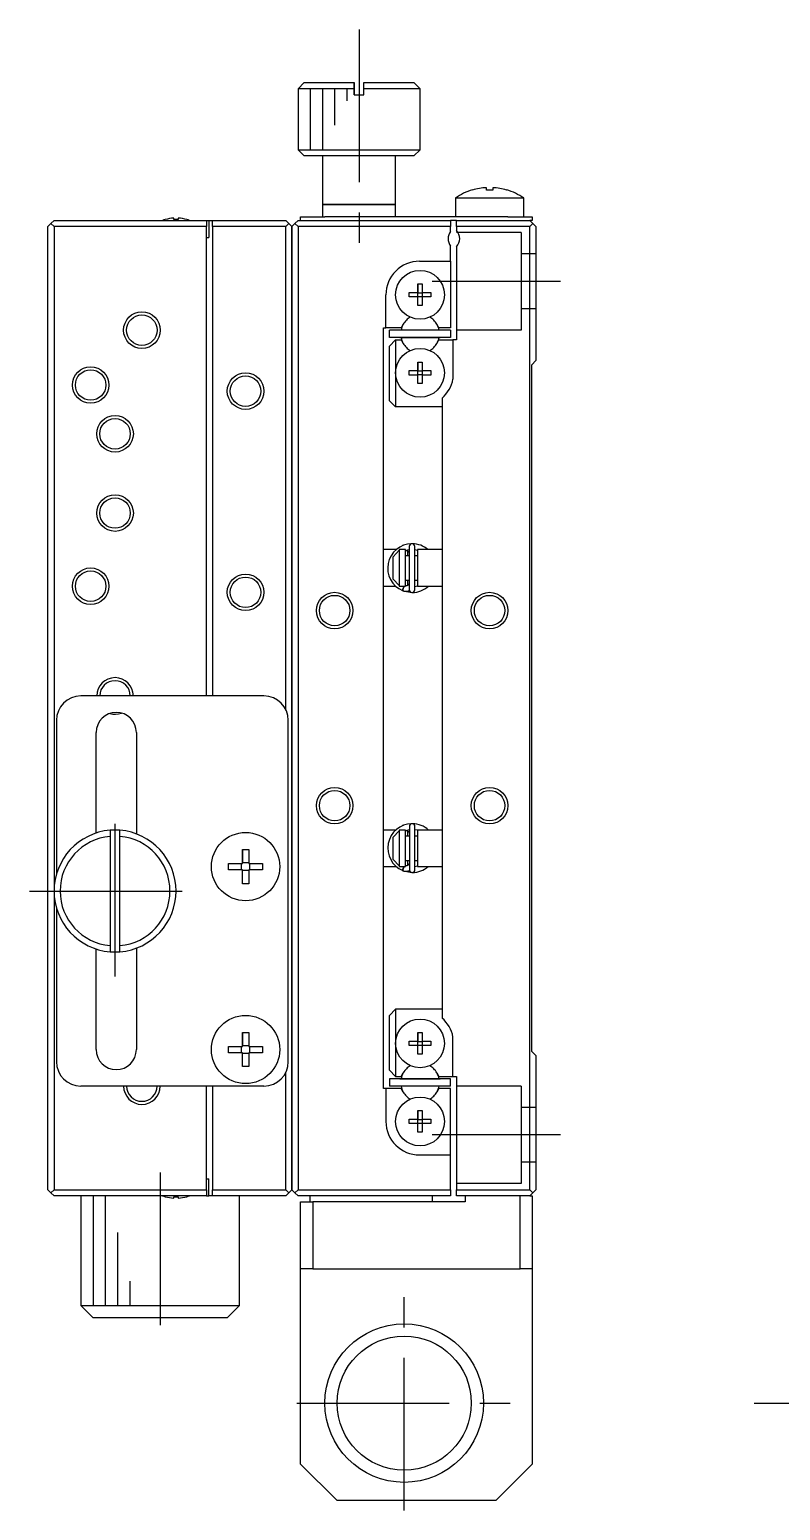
# Model space of a CAD drawing. Extents: x -14 to 368, y 60 to 347.
# Drawn here: x 186.4 to 247.9, y 159.8 to 281.3 of the extents above; entities that cross this region are included whole.
import ezdxf

# ---------------------------------------------------------------- set-up
doc = ezdxf.new("R2010")
doc.units = 0
doc.header["$LTSCALE"] = 10
doc.linetypes.add('CENTER', pattern=[2, 1.25, -0.25, 0.25, -0.25])
doc.linetypes.add('DASHED', pattern=[3.5, 2, -1.5])
doc.layers.get('0').update_dxf_attribs({"linetype": 'CONTINUOUS'})

msp = doc.modelspace()

# ---------------------------------------------------------------- linework, layer by layer
at = {"color": 1, "linetype": 'CENTER'}
for p, q in [((213.365915, 281.271818), (213.365915, 262.271818)), ((229.865915, 260.621818), (219.365915, 260.621818)), ((193.365915, 203.621818), (193.365915, 217.621818)), ((186.365915, 210.621818), (200.365915, 210.621818)), ((229.865915, 190.621818), (219.365915, 190.621818)), ((197.065915, 187.521818), (197.065915, 174.721818)), ((217.065915, 159.821818), (217.065915, 177.421818)), ((208.265915, 168.621818), (225.865915, 168.621818)), ((245.753467, 168.621818), (344.253467, 168.621818))]:
    msp.add_line(p, q, dxfattribs=at)
at = {"color": 7, "linetype": 'CONTINUOUS'}
for p, q in [((208.865915, 276.921818), (208.365915, 276.421818)), ((208.865915, 276.921818), (212.965915, 276.921818)), ((212.965915, 276.921818), (212.965915, 276.421818)), ((212.965915, 276.421818), (212.965915, 276.921818)), ((213.765915, 276.921818), (217.865915, 276.921818)), ((213.765915, 276.421818), (213.765915, 276.921818)), ((218.365915, 276.421818), (217.865915, 276.921818)), ((212.965915, 276.421818), (208.365915, 276.421818)), ((208.365915, 276.421818), (208.365915, 271.421818)), ((212.965915, 275.921818), (212.965915, 276.421818)), ((212.965915, 276.421818), (212.965915, 275.921818)), ((212.965915, 275.921818), (213.765915, 275.921818)), ((218.365915, 276.421818), (213.765915, 276.421818)), ((213.765915, 275.921818), (213.765915, 276.421818)), ((218.365915, 271.421818), (218.365915, 276.421818)), ((208.365915, 271.421818), (218.365915, 271.421818)), ((208.365915, 271.421818), (208.865915, 270.921818)), ((217.865915, 270.921818), (208.865915, 270.921818)), ((210.365915, 270.921818), (210.365915, 266.921818)), ((216.365915, 266.921818), (216.365915, 270.921818)), ((217.865915, 270.921818), (218.365915, 271.421818)), ((221.265915, 267.464281), (226.865915, 267.464281)), ((221.265915, 267.464281), (221.265915, 265.921818)), ((222.666776, 268.115023), (222.663767, 268.121191)), ((223.805915, 268.115023), (223.805915, 268.30828)), ((224.325915, 268.115023), (223.805915, 268.115023)), ((224.325915, 268.30828), (224.325915, 268.115023)), ((225.468063, 268.121191), (225.465054, 268.115023)), ((226.865915, 265.921818), (226.865915, 267.464281)), ((210.365915, 266.921818), (216.365915, 266.921818)), ((216.365915, 266.921818), (210.365915, 266.921818)), ((210.365915, 266.921818), (210.365915, 265.921818)), ((216.365915, 265.921818), (216.365915, 266.921818)), ((187.865915, 265.121818), (188.115915, 265.371818)), ((187.865915, 186.121818), (187.865915, 265.121818)), ((188.115915, 265.371818), (188.365915, 265.621818)), ((188.365915, 265.121818), (188.115915, 265.371818)), ((188.365915, 265.621818), (200.865915, 265.621818)), ((188.365915, 265.121818), (188.365915, 210.621818)), ((200.865915, 265.121818), (188.365915, 265.121818)), ((197.479554, 265.69134), (197.477299, 265.695962)), ((198.185915, 265.69134), (198.185915, 265.811677)), ((198.545915, 265.69134), (198.185915, 265.69134)), ((198.545915, 265.811677), (198.545915, 265.69134)), ((199.254531, 265.695962), (199.252277, 265.69134)), ((200.865915, 265.621818), (200.865915, 265.121818)), ((200.865915, 265.621818), (201.065915, 265.621818)), ((200.865915, 226.621818), (200.865915, 265.121818)), ((201.065915, 265.621818), (201.065915, 264.221818)), ((201.065915, 265.621818), (201.365915, 265.621818)), ((201.365915, 265.621818), (207.365915, 265.621818)), ((201.365915, 265.121818), (201.365915, 265.621818)), ((201.365915, 265.121818), (201.365915, 226.621818)), ((207.365915, 265.121818), (201.365915, 265.121818)), ((207.365915, 265.621818), (207.615915, 265.371818)), ((207.365915, 265.121818), (207.615915, 265.371818)), ((207.365915, 225.493598), (207.365915, 265.121818)), ((207.615915, 265.371818), (207.865915, 265.121818)), ((208.115915, 265.371818), (207.865915, 265.121818)), ((207.865915, 265.121818), (207.865915, 186.121818)), ((207.865915, 186.121818), (207.865915, 265.121818)), ((208.115915, 265.371818), (208.365915, 265.621818)), ((208.365915, 265.121818), (208.115915, 265.371818)), ((208.365915, 265.621818), (220.865915, 265.621818)), ((220.865915, 265.121818), (208.365915, 265.121818)), ((208.365915, 265.121818), (208.365915, 186.121818)), ((208.565915, 265.621818), (208.565915, 265.921818)), ((208.565915, 265.921818), (210.565915, 265.921818)), ((225.565915, 265.921818), (210.565915, 265.921818)), ((221.365915, 265.621818), (220.865915, 265.621818)), ((220.865915, 265.621818), (220.865915, 265.121818)), ((220.865915, 264.721818), (220.865915, 265.121818)), ((221.365915, 265.621818), (227.365915, 265.621818)), ((221.365915, 265.121818), (221.365915, 265.621818)), ((221.365915, 265.121818), (221.365915, 264.783256)), ((227.365915, 265.121818), (221.365915, 265.121818)), ((225.565915, 265.921818), (227.565915, 265.921818)), ((227.565915, 265.621818), (227.365915, 265.621818)), ((227.615915, 265.371818), (227.365915, 265.621818)), ((227.615915, 265.371818), (227.365915, 265.121818)), ((227.365915, 186.121818), (227.365915, 265.121818)), ((227.565915, 265.921818), (227.565915, 265.621818)), ((227.865915, 265.121818), (227.615915, 265.371818)), ((227.865915, 265.121818), (227.865915, 254.121818)), ((200.865915, 264.221818), (201.065915, 264.221818)), ((220.865915, 262.271818), (220.865915, 263.521818)), ((221.365915, 263.46038), (221.365915, 255.821818)), ((218.315915, 262.271818), (220.865915, 262.271818)), ((220.865915, 262.271818), (220.865915, 256.821818)), ((218.185915, 260.40818), (218.545915, 260.40818)), ((218.185915, 259.701818), (218.185915, 260.40818)), ((218.185915, 260.40818), (218.185915, 259.701818)), ((218.545915, 260.40818), (218.545915, 259.701818)), ((215.565915, 256.821818), (215.565915, 259.521818)), ((217.479554, 259.341818), (217.479554, 259.701818)), ((217.479554, 259.701818), (218.185915, 259.701818)), ((218.185915, 259.341818), (217.479554, 259.341818)), ((218.196287, 259.691446), (218.185915, 259.701818)), ((218.196287, 259.35219), (218.185915, 259.341818)), ((218.185915, 258.635457), (218.185915, 259.341818)), ((218.185915, 258.635457), (218.185915, 259.341818)), ((218.196287, 259.691446), (218.535543, 259.691446)), ((218.196287, 259.35219), (218.196287, 259.691446)), ((218.535543, 259.35219), (218.196287, 259.35219)), ((218.535543, 259.691446), (218.545915, 259.701818)), ((218.535543, 259.691446), (218.535543, 259.35219)), ((218.535543, 259.35219), (218.545915, 259.341818)), ((218.545915, 259.701818), (219.252277, 259.701818)), ((218.545915, 259.341818), (218.545915, 258.635457)), ((219.252277, 259.341818), (218.545915, 259.341818)), ((219.252277, 259.701818), (219.252277, 259.341818)), ((218.545915, 258.635457), (218.185915, 258.635457)), ((215.365915, 194.421818), (215.365915, 256.821818)), ((215.365915, 256.821818), (215.565915, 256.821818)), ((216.821503, 256.821818), (215.565915, 256.821818)), ((220.865915, 256.621818), (215.865915, 256.621818)), ((215.865915, 256.021818), (215.865915, 256.621818)), ((216.9911, 257.115568), (216.821503, 256.821818)), ((219.910327, 256.821818), (219.74073, 257.115568)), ((220.865915, 256.821818), (219.910327, 256.821818)), ((220.865915, 256.621818), (220.865915, 256.021818)), ((220.865915, 256.021818), (215.865915, 256.021818)), ((216.807019, 256.021818), (215.865915, 256.021818)), ((215.865915, 255.321818), (216.365915, 255.821818)), ((215.865915, 250.821818), (215.865915, 255.321818)), ((216.365915, 255.821818), (216.365915, 253.121818)), ((216.365915, 255.821818), (216.821503, 255.821818)), ((216.715915, 256.021816), (216.807019, 256.021816)), ((216.715915, 256.021816), (216.807019, 256.021816)), ((216.715915, 256.021816), (216.807019, 256.021816)), ((216.715915, 256.021816), (216.807019, 256.021816)), ((216.715915, 256.021816), (216.807019, 256.021816)), ((216.715915, 256.021816), (216.807019, 256.021816)), ((216.715915, 256.021816), (216.807019, 256.021816)), ((216.715915, 256.021816), (216.807019, 256.021816)), ((216.715915, 256.021816), (216.807019, 256.021816)), ((216.715915, 256.021816), (216.807019, 256.021816)), ((216.715915, 256.021816), (216.807019, 256.021816)), ((216.715915, 256.021816), (216.807019, 256.021816)), ((216.715915, 256.021816), (220.015915, 256.021816)), ((216.715915, 256.021816), (216.807019, 256.021816)), ((216.715915, 256.021816), (216.807019, 256.021816)), ((216.715915, 256.021816), (216.807019, 256.021816)), ((216.715915, 256.021816), (216.807019, 256.021816)), ((216.715915, 256.021816), (216.807019, 256.021816)), ((216.715915, 256.021816), (216.807019, 256.021816)), ((216.715915, 256.021816), (216.807019, 256.021816)), ((216.715915, 256.021816), (216.807019, 256.021816)), ((216.715915, 256.021816), (216.807019, 256.021816)), ((216.715915, 256.021816), (216.807019, 256.021816)), ((216.821503, 255.821818), (216.9911, 255.528068)), ((219.74073, 255.528068), (219.910327, 255.821818)), ((219.910327, 255.821818), (221.065915, 255.821818)), ((220.865915, 256.021818), (219.924811, 256.021818)), ((219.924811, 256.021816), (220.015915, 256.021816)), ((219.924811, 256.021816), (220.015915, 256.021816)), ((219.924811, 256.021816), (220.015915, 256.021816)), ((219.924811, 256.021816), (220.015915, 256.021816)), ((219.924811, 256.021816), (220.015915, 256.021816)), ((219.924811, 256.021816), (220.015915, 256.021816)), ((219.924811, 256.021816), (220.015915, 256.021816)), ((219.924811, 256.021816), (220.015915, 256.021816)), ((219.924811, 256.021816), (220.015915, 256.021816)), ((219.924811, 256.021816), (220.015915, 256.021816)), ((219.924811, 256.021816), (220.015915, 256.021816)), ((219.924811, 256.021816), (220.015915, 256.021816)), ((219.924811, 256.021816), (220.015915, 256.021816)), ((219.924811, 256.021816), (220.015915, 256.021816)), ((219.924811, 256.021816), (220.015915, 256.021816)), ((219.924811, 256.021816), (220.015915, 256.021816)), ((219.924811, 256.021816), (220.015915, 256.021816)), ((219.924811, 256.021816), (220.015915, 256.021816)), ((219.924811, 256.021816), (220.015915, 256.021816)), ((219.924811, 256.021816), (220.015915, 256.021816)), ((219.924811, 256.021816), (220.015915, 256.021816)), ((219.924811, 256.021816), (220.015915, 256.021816)), ((219.924811, 256.021816), (220.015915, 256.021816)), ((219.924811, 256.021816), (220.015915, 256.021816)), ((219.924811, 256.021816), (220.015915, 256.021816)), ((219.924811, 256.021816), (220.015915, 256.021816)), ((219.924811, 256.021816), (220.015915, 256.021816)), ((219.924811, 256.021816), (220.015915, 256.021816)), ((219.924811, 256.021816), (220.015915, 256.021816)), ((219.924811, 256.021816), (220.015915, 256.021816)), ((219.924811, 256.021816), (220.015915, 256.021816)), ((221.065915, 255.821818), (221.065915, 252.599803)), ((221.365915, 255.821818), (221.065915, 255.821818)), ((218.185915, 254.00818), (218.545915, 254.00818)), ((218.185915, 253.301818), (218.185915, 254.00818)), ((218.185915, 254.00818), (218.185915, 253.301818)), ((218.545915, 254.00818), (218.545915, 253.301818)), ((227.515915, 253.771818), (227.865915, 254.121818)), ((216.365915, 253.121818), (216.365915, 250.321818)), ((217.479554, 252.941818), (217.479554, 253.301818)), ((217.479554, 253.301818), (218.185915, 253.301818)), ((218.185915, 252.941818), (217.479554, 252.941818)), ((218.196287, 253.291446), (218.185915, 253.301818)), ((218.196287, 252.95219), (218.185915, 252.941818)), ((218.185915, 252.235457), (218.185915, 252.941818)), ((218.185915, 252.235457), (218.185915, 252.941818)), ((218.196287, 253.291446), (218.535543, 253.291446)), ((218.196287, 252.95219), (218.196287, 253.291446)), ((218.535543, 252.95219), (218.196287, 252.95219)), ((218.535543, 253.291446), (218.545915, 253.301818)), ((218.535543, 253.291446), (218.535543, 252.95219)), ((218.535543, 252.95219), (218.545915, 252.941818)), ((218.545915, 253.301818), (219.252277, 253.301818)), ((218.545915, 252.941818), (218.545915, 252.235457)), ((219.252277, 252.941818), (218.545915, 252.941818)), ((219.252277, 253.301818), (219.252277, 252.941818)), ((227.515915, 197.471818), (227.515915, 253.771818)), ((218.545915, 252.235457), (218.185915, 252.235457)), ((216.365915, 250.321818), (215.865915, 250.821818)), ((220.165915, 250.321818), (216.365915, 250.321818)), ((220.165915, 251.042756), (220.165915, 200.200881)), ((216.411117, 238.621818), (215.365915, 238.621818)), ((216.165915, 238.038333), (216.665915, 238.567501)), ((216.665915, 238.621818), (216.665915, 238.567501)), ((217.165915, 238.621818), (216.665915, 238.621818)), ((216.665915, 238.567501), (216.665915, 235.676135)), ((216.939915, 238.947686), (216.909657, 238.934733)), ((216.934278, 238.944446), (216.930777, 238.943837)), ((216.995186, 238.969248), (216.939443, 238.948613)), ((217.165829, 238.555162), (217.486163, 238.638124)), ((217.165913, 238.549354), (217.178933, 238.551503)), ((217.165915, 235.621818), (217.165915, 238.621818)), ((217.486181, 238.121818), (217.165915, 238.121818)), ((217.178933, 238.551503), (217.192471, 238.553041)), ((217.192471, 238.553041), (217.206075, 238.553884)), ((217.206075, 238.553884), (217.219707, 238.554027)), ((217.219707, 238.554027), (217.233332, 238.55347)), ((217.233332, 238.55347), (217.246912, 238.552215)), ((217.246912, 238.552215), (217.26041, 238.550265)), ((217.26041, 238.550265), (217.27379, 238.547626)), ((217.27379, 238.547626), (217.287016, 238.544306)), ((217.287016, 238.544306), (217.300053, 238.540315)), ((217.300053, 238.540315), (217.312866, 238.535666)), ((217.312866, 238.535666), (217.325422, 238.530372)), ((217.325422, 238.530372), (217.33769, 238.524449)), ((217.33769, 238.524449), (217.349636, 238.517915)), ((217.349636, 238.517915), (217.361233, 238.510789)), ((217.361233, 238.510789), (217.37245, 238.503091)), ((217.365915, 238.121818), (217.365915, 238.50805)), ((217.37245, 238.503091), (217.383262, 238.494844)), ((217.383262, 238.494844), (217.393642, 238.48607)), ((217.393642, 238.48607), (217.403565, 238.476794)), ((217.403565, 238.476794), (217.413011, 238.46704)), ((217.413011, 238.46704), (217.421956, 238.456834)), ((217.421956, 238.456834), (217.430381, 238.446204)), ((217.430381, 238.446204), (217.438268, 238.435177)), ((217.438268, 238.435177), (217.4456, 238.423781)), ((217.4456, 238.423781), (217.452361, 238.412044)), ((217.452361, 238.412044), (217.458537, 238.399996)), ((217.458537, 238.399996), (217.464115, 238.387666)), ((217.464115, 238.387666), (217.469085, 238.375084)), ((217.469085, 238.375084), (217.473436, 238.36228)), ((217.473436, 238.36228), (217.477159, 238.349284)), ((217.477159, 238.349284), (217.480248, 238.336128)), ((217.480248, 238.336128), (217.482696, 238.322841)), ((217.482696, 238.322841), (217.484499, 238.309455)), ((217.484499, 238.309455), (217.485653, 238.296001)), ((217.485653, 238.296001), (217.486157, 238.282509)), ((217.486157, 238.282509), (217.486181, 238.278954)), ((217.486181, 238.878506), (217.486181, 235.328506)), ((217.936181, 235.328506), (217.936181, 238.878506)), ((218.165915, 238.121818), (217.936181, 238.121818)), ((217.936235, 238.637798), (218.166007, 238.586214)), ((218.165915, 238.621818), (218.165915, 235.621818)), ((220.165915, 238.621818), (218.165915, 238.621818)), ((216.165915, 236.205303), (216.165915, 238.038333)), ((215.365915, 235.621818), (216.369597, 235.621818)), ((216.665915, 235.676135), (216.165915, 236.205303)), ((216.665915, 235.676135), (216.665915, 235.621818)), ((216.665915, 235.621818), (217.165915, 235.621818)), ((217.006867, 235.51976), (217.059001, 235.621832)), ((217.069475, 235.621818), (217.063167, 235.610698)), ((217.170858, 235.656763), (217.1659, 235.65766)), ((217.165915, 236.121818), (217.486181, 236.121818)), ((217.184355, 235.654807), (217.170858, 235.656763)), ((217.197932, 235.653547), (217.184355, 235.654807)), ((217.211554, 235.652986), (217.197932, 235.653547)), ((217.225184, 235.653124), (217.211554, 235.652986)), ((217.238783, 235.653961), (217.225184, 235.653124)), ((217.252317, 235.655493), (217.238783, 235.653961)), ((217.265749, 235.657714), (217.252317, 235.655493)), ((217.279042, 235.660618), (217.265749, 235.657714)), ((217.292164, 235.664195), (217.279042, 235.660618)), ((217.305079, 235.668432), (217.292164, 235.664195)), ((217.317754, 235.673317), (217.305079, 235.668432)), ((217.330159, 235.678836), (217.317754, 235.673317)), ((217.342261, 235.68497), (217.330159, 235.678836)), ((217.354032, 235.691703), (217.342261, 235.68497)), ((217.365443, 235.699014), (217.354032, 235.691703)), ((217.376466, 235.706884), (217.365443, 235.699014)), ((217.365915, 235.699094), (217.365915, 236.121818)), ((217.387078, 235.71529), (217.376466, 235.706884)), ((217.397252, 235.724209), (217.387078, 235.71529)), ((217.406967, 235.733619), (217.397252, 235.724209)), ((217.416199, 235.743493), (217.406967, 235.733619)), ((217.42493, 235.753807), (217.416199, 235.743493)), ((217.43314, 235.764535), (217.42493, 235.753807)), ((217.440811, 235.775649), (217.43314, 235.764535)), ((217.447928, 235.787123), (217.440811, 235.775649)), ((217.454474, 235.798928), (217.447928, 235.787123)), ((217.460436, 235.811036), (217.454474, 235.798928)), ((217.465802, 235.823418), (217.460436, 235.811036)), ((217.47056, 235.836045), (217.465802, 235.823418)), ((217.474701, 235.848888), (217.47056, 235.836045)), ((217.478215, 235.861915), (217.474701, 235.848888)), ((217.481096, 235.875098), (217.478215, 235.861915)), ((217.483338, 235.888405), (217.481096, 235.875098)), ((217.484934, 235.901807), (217.483338, 235.888405)), ((217.485883, 235.915271), (217.484934, 235.901807)), ((217.486181, 235.928057), (217.485883, 235.915271)), ((217.936181, 236.121818), (218.165915, 236.121818)), ((218.166161, 235.620987), (217.936233, 235.5689)), ((218.165915, 235.621818), (220.165915, 235.621818)), ((216.897321, 235.277725), (216.936969, 235.260568)), ((216.930548, 235.263203), (217.006867, 235.51976)), ((216.935583, 235.27479), (216.935487, 235.269046)), ((216.935487, 235.269046), (216.935934, 235.264484)), ((216.936224, 235.281682), (216.935583, 235.27479)), ((216.935934, 235.264484), (216.93859, 235.258895)), ((216.937405, 235.28968), (216.936224, 235.281682)), ((216.93912, 235.298736), (216.937405, 235.28968)), ((216.93859, 235.258895), (216.939443, 235.258398)), ((216.941357, 235.308796), (216.93912, 235.298736)), ((216.939443, 235.258398), (216.97103, 235.246061)), ((216.944103, 235.3198), (216.941357, 235.308796)), ((216.947343, 235.331681), (216.944103, 235.3198)), ((216.951056, 235.344368), (216.947343, 235.331681)), ((216.95522, 235.357786), (216.951056, 235.344368)), ((216.959811, 235.371852), (216.95522, 235.357786)), ((216.9648, 235.386484), (216.959811, 235.371852)), ((216.970158, 235.401593), (216.9648, 235.386484)), ((216.975852, 235.417088), (216.970158, 235.401593)), ((216.97103, 235.246061), (217.004962, 235.234676)), ((216.981849, 235.432877), (216.975852, 235.417088)), ((216.988112, 235.448864), (216.981849, 235.432877)), ((216.994605, 235.464955), (216.988112, 235.448864)), ((216.991277, 235.238722), (217.682524, 235.104973)), ((217.001286, 235.481051), (216.994605, 235.464955)), ((217.008118, 235.497057), (217.001286, 235.481051)), ((217.004962, 235.234676), (217.039411, 235.225001)), ((217.015058, 235.512877), (217.008118, 235.497057)), ((217.022066, 235.528415), (217.015058, 235.512877)), ((217.029098, 235.543579), (217.022066, 235.528415)), ((217.036113, 235.558276), (217.029098, 235.543579)), ((217.043069, 235.57242), (217.036113, 235.558276)), ((217.039411, 235.225001), (217.07429, 235.21706)), ((217.049924, 235.585925), (217.043069, 235.57242)), ((217.056637, 235.59871), (217.049924, 235.585925)), ((217.063167, 235.610698), (217.056637, 235.59871)), ((217.07429, 235.21706), (217.109514, 235.210873)), ((217.109514, 235.210873), (217.144997, 235.206453)), ((217.144997, 235.206453), (217.180652, 235.203812)), ((217.180652, 235.203812), (217.216392, 235.202954)), ((217.216392, 235.202954), (217.252129, 235.203883)), ((217.252129, 235.203883), (217.287776, 235.206595)), ((217.287776, 235.206595), (217.323246, 235.211084)), ((217.323246, 235.211084), (217.358453, 235.217339)), ((217.358453, 235.217339), (217.39331, 235.225345)), ((217.39331, 235.225345), (217.427732, 235.235083)), ((217.427732, 235.235083), (217.461636, 235.246529)), ((217.461636, 235.246529), (217.494937, 235.259655)), ((217.494937, 235.259655), (217.496768, 235.260433)), ((205.565915, 226.621818), (190.565915, 226.621818)), ((188.565915, 224.621818), (188.565915, 212.021818)), ((191.815915, 215.375501), (191.815915, 223.621818)), ((195.115915, 223.621818), (195.115915, 215.305567)), ((207.565915, 196.621818), (207.565915, 224.621818)), ((192.965915, 215.605793), (192.965915, 215.104005)), ((192.965915, 215.104005), (192.965915, 206.139631)), ((193.765915, 215.104005), (193.765915, 215.605793)), ((193.765915, 206.139631), (193.765915, 215.104005)), ((216.377664, 215.621818), (215.365915, 215.621818)), ((216.165915, 215.038333), (216.665915, 215.567501)), ((216.165915, 213.205303), (216.165915, 215.038333)), ((216.665915, 215.621818), (216.665915, 215.567501)), ((217.165915, 215.621818), (216.665915, 215.621818)), ((216.665915, 215.567501), (216.665915, 212.676135)), ((216.949144, 215.98537), (216.918886, 215.972417)), ((216.943507, 215.98213), (216.940006, 215.98152)), ((217.004415, 216.006932), (216.948672, 215.986296)), ((217.165885, 215.589364), (217.495392, 215.675808)), ((217.165899, 215.585104), (217.174725, 215.586958)), ((217.165915, 212.621818), (217.165915, 215.621818)), ((217.495409, 215.121818), (217.165915, 215.121818)), ((217.174725, 215.586958), (217.188161, 215.589187)), ((217.188161, 215.589187), (217.2017, 215.590725)), ((217.2017, 215.590725), (217.215303, 215.591567)), ((217.215303, 215.591567), (217.228936, 215.59171)), ((217.228936, 215.59171), (217.242561, 215.591153)), ((217.242561, 215.591153), (217.25614, 215.589898)), ((217.25614, 215.589898), (217.269638, 215.587948)), ((217.269638, 215.587948), (217.283018, 215.585309)), ((217.283018, 215.585309), (217.296244, 215.581989)), ((217.296244, 215.581989), (217.309281, 215.577998)), ((217.309281, 215.577998), (217.322095, 215.573349)), ((217.322095, 215.573349), (217.334651, 215.568055)), ((217.334651, 215.568055), (217.346918, 215.562133)), ((217.346918, 215.562133), (217.358865, 215.555599)), ((217.358865, 215.555599), (217.370461, 215.548473)), ((217.365915, 215.121818), (217.365915, 215.551486)), ((217.370461, 215.548473), (217.381679, 215.540775)), ((217.381679, 215.540775), (217.39249, 215.532528)), ((217.39249, 215.532528), (217.40287, 215.523754)), ((217.40287, 215.523754), (217.412794, 215.514477)), ((217.412794, 215.514477), (217.422239, 215.504723)), ((217.422239, 215.504723), (217.431184, 215.494518)), ((217.431184, 215.494518), (217.43961, 215.483888)), ((217.43961, 215.483888), (217.447497, 215.472861)), ((217.447497, 215.472861), (217.454828, 215.461465)), ((217.454828, 215.461465), (217.461589, 215.449728)), ((217.461589, 215.449728), (217.467765, 215.43768)), ((217.467765, 215.43768), (217.473344, 215.42535)), ((217.473344, 215.42535), (217.478313, 215.412768)), ((217.478313, 215.412768), (217.482664, 215.399963)), ((217.482664, 215.399963), (217.486388, 215.386968)), ((217.486388, 215.386968), (217.489476, 215.373811)), ((217.489476, 215.373811), (217.491924, 215.360524)), ((217.491924, 215.360524), (217.493727, 215.347138)), ((217.493727, 215.347138), (217.494882, 215.333684)), ((217.494882, 215.333684), (217.495385, 215.320193)), ((217.495385, 215.320193), (217.495409, 215.316637)), ((217.495409, 215.916189), (217.495409, 212.366189)), ((217.945409, 212.366189), (217.945409, 215.916189)), ((218.165915, 215.121818), (217.945409, 215.121818)), ((217.945464, 215.675481), (218.166084, 215.626662)), ((218.165915, 215.621818), (218.165915, 212.621818)), ((220.165915, 215.621818), (218.165915, 215.621818)), ((218.166084, 215.626662), (218.181238, 215.622052)), ((203.805915, 214.020957), (204.325915, 214.020957)), ((203.805915, 212.881818), (203.805915, 214.020957)), ((203.805915, 214.020957), (203.805915, 212.95126)), ((204.325915, 214.020957), (204.325915, 212.881818)), ((202.666776, 212.881818), (203.805915, 212.881818)), ((202.666776, 212.361818), (202.666776, 212.881818)), ((203.736473, 212.361818), (203.736473, 212.881818)), ((203.805915, 212.881818), (203.805915, 212.95126)), ((203.805915, 212.95126), (204.325915, 212.95126)), ((204.325915, 212.881818), (205.465054, 212.881818)), ((204.395357, 212.881818), (204.395357, 212.361818)), ((205.465054, 212.881818), (205.465054, 212.361818)), ((215.365915, 212.621818), (216.421584, 212.621818)), ((216.665915, 212.676135), (216.165915, 213.205303)), ((216.665915, 212.676135), (216.665915, 212.621818)), ((216.665915, 212.621818), (217.165915, 212.621818)), ((216.939777, 212.300887), (217.016096, 212.557444)), ((217.022012, 212.545423), (217.014841, 212.528922)), ((217.016096, 212.557444), (217.047272, 212.621831)), ((217.02927, 212.561654), (217.022012, 212.545423)), ((217.036568, 212.57751), (217.02927, 212.561654)), ((217.043859, 212.592889), (217.036568, 212.57751)), ((217.051095, 212.60769), (217.043859, 212.592889)), ((217.058231, 212.621818), (217.051095, 212.60769)), ((217.166707, 212.697091), (217.165911, 212.697271)), ((217.165915, 213.121818), (217.495409, 213.121818)), ((217.180086, 212.694446), (217.166707, 212.697091)), ((217.193583, 212.692491), (217.180086, 212.694446)), ((217.207161, 212.691231), (217.193583, 212.692491)), ((217.220783, 212.690669), (217.207161, 212.691231)), ((217.234412, 212.690808), (217.220783, 212.690669)), ((217.248012, 212.691644), (217.234412, 212.690808)), ((217.261546, 212.693176), (217.248012, 212.691644)), ((217.274977, 212.695398), (217.261546, 212.693176)), ((217.288271, 212.698302), (217.274977, 212.695398)), ((217.301392, 212.701878), (217.288271, 212.698302)), ((217.314307, 212.706116), (217.301392, 212.701878)), ((217.326983, 212.711001), (217.314307, 212.706116)), ((217.339387, 212.716519), (217.326983, 212.711001)), ((217.35149, 212.722654), (217.339387, 212.716519)), ((217.36326, 212.729386), (217.35149, 212.722654)), ((217.374671, 212.736698), (217.36326, 212.729386)), ((217.365915, 212.730673), (217.365915, 213.121818)), ((217.385695, 212.744567), (217.374671, 212.736698)), ((217.396306, 212.752973), (217.385695, 212.744567)), ((217.406481, 212.761893), (217.396306, 212.752973)), ((217.416195, 212.771302), (217.406481, 212.761893)), ((217.425428, 212.781177), (217.416195, 212.771302)), ((217.434159, 212.791491), (217.425428, 212.781177)), ((217.442369, 212.802219), (217.434159, 212.791491)), ((217.45004, 212.813333), (217.442369, 212.802219)), ((217.457156, 212.824807), (217.45004, 212.813333)), ((217.463702, 212.836612), (217.457156, 212.824807)), ((217.469665, 212.84872), (217.463702, 212.836612)), ((217.47503, 212.861102), (217.469665, 212.84872)), ((217.479789, 212.873729), (217.47503, 212.861102)), ((217.483929, 212.886571), (217.479789, 212.873729)), ((217.487444, 212.899599), (217.483929, 212.886571)), ((217.490325, 212.912782), (217.487444, 212.899599)), ((217.492566, 212.926089), (217.490325, 212.912782)), ((217.494163, 212.939491), (217.492566, 212.926089)), ((217.495111, 212.952955), (217.494163, 212.939491)), ((217.495409, 212.965741), (217.495111, 212.952955)), ((217.945409, 213.121818), (218.165915, 213.121818)), ((218.165966, 212.655802), (217.945461, 212.606584)), ((218.165915, 212.621818), (220.165915, 212.621818)), ((203.805915, 212.361818), (202.666776, 212.361818)), ((203.805915, 211.222679), (203.805915, 212.361818)), ((203.805915, 212.292376), (203.805915, 212.361818)), ((203.805915, 211.222679), (203.805915, 212.292376)), ((204.325915, 212.292376), (203.805915, 212.292376)), ((204.325915, 212.361818), (204.325915, 211.222679)), ((205.465054, 212.361818), (204.325915, 212.361818)), ((216.906549, 212.315409), (216.939892, 212.300911)), ((216.939892, 212.300911), (216.959766, 212.292617)), ((216.944821, 212.31263), (216.944718, 212.30666)), ((216.944718, 212.30666), (216.945201, 212.301964)), ((216.945511, 212.319836), (216.944821, 212.31263)), ((216.945201, 212.301964), (216.947819, 212.296579)), ((216.946783, 212.328232), (216.945511, 212.319836)), ((216.948629, 212.337762), (216.946783, 212.328232)), ((216.947819, 212.296579), (216.948672, 212.296082)), ((216.951036, 212.348365), (216.948629, 212.337762)), ((216.948672, 212.296082), (216.980259, 212.283745)), ((216.953989, 212.359973), (216.951036, 212.348365)), ((216.95747, 212.372511), (216.953989, 212.359973)), ((216.961455, 212.385897), (216.95747, 212.372511)), ((216.965918, 212.400045), (216.961455, 212.385897)), ((216.970832, 212.414863), (216.965918, 212.400045)), ((216.976163, 212.430255), (216.970832, 212.414863)), ((216.981879, 212.446123), (216.976163, 212.430255)), ((216.980259, 212.283745), (217.01419, 212.272359)), ((216.98794, 212.462363), (216.981879, 212.446123)), ((216.99431, 212.47887), (216.98794, 212.462363)), ((217.000945, 212.495537), (216.99431, 212.47887)), ((217.000506, 212.276406), (217.691753, 212.142657)), ((217.007804, 212.512258), (217.000945, 212.495537)), ((217.014841, 212.528922), (217.007804, 212.512258)), ((217.01419, 212.272359), (217.048639, 212.262684)), ((217.048639, 212.262684), (217.083519, 212.254744)), ((217.083519, 212.254744), (217.118743, 212.248556)), ((217.118743, 212.248556), (217.154226, 212.244137)), ((217.154226, 212.244137), (217.189881, 212.241495)), ((217.189881, 212.241495), (217.22562, 212.240638)), ((217.22562, 212.240638), (217.261358, 212.241566)), ((217.261358, 212.241566), (217.297005, 212.244279)), ((217.297005, 212.244279), (217.332475, 212.248768)), ((217.332475, 212.248768), (217.367682, 212.255023)), ((217.367682, 212.255023), (217.402539, 212.263029)), ((217.402539, 212.263029), (217.436961, 212.272766)), ((217.436961, 212.272766), (217.470864, 212.284212)), ((217.470864, 212.284212), (217.504165, 212.297339)), ((217.504165, 212.297339), (217.505997, 212.298117)), ((188.365915, 210.621818), (188.365915, 186.121818)), ((204.325915, 211.222679), (203.805915, 211.222679)), ((188.565915, 209.221818), (188.565915, 196.621818)), ((191.815915, 197.621818), (191.815915, 205.868135)), ((192.965915, 206.139631), (192.965915, 205.637844)), ((193.765915, 205.637844), (193.765915, 206.139631)), ((195.115915, 205.93807), (195.115915, 197.621818)), ((215.865915, 200.421818), (216.365915, 200.921818)), ((215.865915, 195.921818), (215.865915, 200.421818)), ((216.365915, 200.921818), (216.365915, 198.121818)), ((220.165915, 200.921818), (216.365915, 200.921818)), ((203.805915, 199.020957), (204.325915, 199.020957)), ((203.805915, 197.881818), (203.805915, 199.020957)), ((203.805915, 199.020957), (203.805915, 197.95126)), ((204.325915, 199.020957), (204.325915, 197.881818)), ((216.365915, 198.121818), (216.365915, 195.421818)), ((217.479554, 197.941818), (217.479554, 198.301818)), ((217.479554, 198.301818), (218.185915, 198.301818)), ((218.185915, 199.00818), (218.545915, 199.00818)), ((218.185915, 198.301818), (218.185915, 199.00818)), ((218.185915, 199.00818), (218.185915, 198.301818)), ((218.196287, 198.291446), (218.185915, 198.301818)), ((218.196287, 198.291446), (218.535543, 198.291446)), ((218.196287, 197.95219), (218.196287, 198.291446)), ((218.535543, 198.291446), (218.545915, 198.301818)), ((218.535543, 198.291446), (218.535543, 197.95219)), ((218.545915, 199.00818), (218.545915, 198.301818)), ((218.545915, 198.301818), (219.252277, 198.301818)), ((219.252277, 198.301818), (219.252277, 197.941818)), ((221.065915, 195.421818), (221.065915, 198.643834)), ((202.666776, 197.881818), (203.805915, 197.881818)), ((202.666776, 197.361818), (202.666776, 197.881818)), ((203.805915, 197.361818), (202.666776, 197.361818)), ((203.736473, 197.361818), (203.736473, 197.881818)), ((203.805915, 197.881818), (203.805915, 197.95126)), ((203.805915, 197.95126), (204.325915, 197.95126)), ((203.805915, 196.222679), (203.805915, 197.361818)), ((203.805915, 197.292376), (203.805915, 197.361818)), ((203.805915, 196.222679), (203.805915, 197.292376)), ((204.325915, 197.292376), (203.805915, 197.292376)), ((204.325915, 197.881818), (205.465054, 197.881818)), ((204.325915, 197.361818), (204.325915, 196.222679)), ((205.465054, 197.361818), (204.325915, 197.361818)), ((204.395357, 197.881818), (204.395357, 197.361818)), ((205.465054, 197.881818), (205.465054, 197.361818)), ((218.185915, 197.941818), (217.479554, 197.941818)), ((218.196287, 197.95219), (218.185915, 197.941818)), ((218.185915, 197.235457), (218.185915, 197.941818)), ((218.185915, 197.235457), (218.185915, 197.941818)), ((218.545915, 197.235457), (218.185915, 197.235457)), ((218.535543, 197.95219), (218.196287, 197.95219)), ((218.535543, 197.95219), (218.545915, 197.941818)), ((218.545915, 197.941818), (218.545915, 197.235457)), ((219.252277, 197.941818), (218.545915, 197.941818)), ((227.865915, 197.121818), (227.515915, 197.471818)), ((227.865915, 197.121818), (227.865915, 186.121818)), ((204.325915, 196.222679), (203.805915, 196.222679)), ((207.365915, 186.121818), (207.365915, 195.750038)), ((216.365915, 195.421818), (215.865915, 195.921818)), ((216.821503, 195.421818), (216.9911, 195.715568)), ((219.74073, 195.715568), (219.910327, 195.421818)), ((205.565915, 194.621818), (190.565915, 194.621818)), ((200.865915, 186.121818), (200.865915, 194.621818)), ((201.365915, 194.621818), (201.365915, 186.121818)), ((215.565915, 194.421818), (215.365915, 194.421818)), ((215.565915, 194.421818), (215.565915, 191.721818)), ((216.821503, 194.421818), (215.565915, 194.421818)), ((215.865915, 195.221818), (215.865915, 194.621818)), ((220.865915, 195.221818), (215.865915, 195.221818)), ((216.807019, 195.221818), (215.865915, 195.221818)), ((220.865915, 194.621818), (215.865915, 194.621818)), ((216.365915, 195.421818), (216.821503, 195.421818)), ((216.715915, 195.22182), (216.807019, 195.22182)), ((216.715915, 195.22182), (216.807019, 195.22182)), ((216.715915, 195.22182), (216.807019, 195.22182)), ((216.715915, 195.22182), (216.807019, 195.22182)), ((216.715915, 195.22182), (216.807019, 195.22182)), ((216.715915, 195.22182), (216.807019, 195.22182)), ((216.715915, 195.22182), (216.807019, 195.22182)), ((216.715915, 195.22182), (216.807019, 195.22182)), ((216.715915, 195.22182), (216.807019, 195.22182)), ((216.715915, 195.22182), (216.807019, 195.22182)), ((216.715915, 195.22182), (220.015915, 195.22182)), ((216.715915, 195.22182), (216.807019, 195.22182)), ((216.715915, 195.22182), (216.807019, 195.22182)), ((216.715915, 195.22182), (216.807019, 195.22182)), ((216.715915, 195.22182), (216.807019, 195.22182)), ((216.715915, 195.22182), (216.807019, 195.22182)), ((216.715915, 195.22182), (216.807019, 195.22182)), ((216.715915, 195.22182), (216.807019, 195.22182)), ((216.715915, 195.22182), (216.807019, 195.22182)), ((216.715915, 195.22182), (216.807019, 195.22182)), ((216.9911, 194.128068), (216.821503, 194.421818)), ((219.910327, 194.421818), (219.74073, 194.128068)), ((219.910327, 195.421818), (221.065915, 195.421818)), ((220.865915, 194.421818), (219.910327, 194.421818)), ((219.924811, 195.22182), (220.015915, 195.22182)), ((219.924811, 195.22182), (220.015915, 195.22182)), ((219.924811, 195.22182), (220.015915, 195.22182)), ((219.924811, 195.22182), (220.015915, 195.22182)), ((219.924811, 195.22182), (220.015915, 195.22182)), ((219.924811, 195.22182), (220.015915, 195.22182)), ((219.924811, 195.22182), (220.015915, 195.22182)), ((219.924811, 195.22182), (220.015915, 195.22182)), ((219.924811, 195.22182), (220.015915, 195.22182)), ((219.924811, 195.22182), (220.015915, 195.22182)), ((219.924811, 195.22182), (220.015915, 195.22182)), ((219.924811, 195.22182), (220.015915, 195.22182)), ((219.924811, 195.22182), (220.015915, 195.22182)), ((219.924811, 195.22182), (220.015915, 195.22182)), ((219.924811, 195.22182), (220.015915, 195.22182)), ((219.924811, 195.22182), (220.015915, 195.22182)), ((219.924811, 195.22182), (220.015915, 195.22182)), ((219.924811, 195.22182), (220.015915, 195.22182)), ((219.924811, 195.22182), (220.015915, 195.22182)), ((219.924811, 195.22182), (220.015915, 195.22182)), ((219.924811, 195.22182), (220.015915, 195.22182)), ((219.924811, 195.22182), (220.015915, 195.22182)), ((219.924811, 195.22182), (220.015915, 195.22182)), ((219.924811, 195.22182), (220.015915, 195.22182)), ((219.924811, 195.22182), (220.015915, 195.22182)), ((219.924811, 195.22182), (220.015915, 195.22182)), ((219.924811, 195.22182), (220.015915, 195.22182)), ((219.924811, 195.22182), (220.015915, 195.22182)), ((219.924811, 195.22182), (220.015915, 195.22182)), ((219.924811, 195.22182), (220.015915, 195.22182)), ((219.924811, 195.22182), (220.015915, 195.22182)), ((220.865915, 195.221818), (219.924811, 195.221818)), ((220.865915, 194.621818), (220.865915, 195.221818)), ((220.865915, 188.971818), (220.865915, 194.421818)), ((221.065915, 195.421818), (221.365915, 195.421818)), ((221.365915, 195.421818), (221.365915, 186.121818)), ((217.479554, 191.541818), (217.479554, 191.901818)), ((217.479554, 191.901818), (218.185915, 191.901818)), ((218.185915, 192.60818), (218.545915, 192.60818)), ((218.185915, 191.901818), (218.185915, 192.60818)), ((218.185915, 192.60818), (218.185915, 191.901818)), ((218.196287, 191.891446), (218.185915, 191.901818)), ((218.196287, 191.891446), (218.535543, 191.891446)), ((218.196287, 191.55219), (218.196287, 191.891446)), ((218.535543, 191.891446), (218.545915, 191.901818)), ((218.535543, 191.891446), (218.535543, 191.55219)), ((218.545915, 192.60818), (218.545915, 191.901818)), ((218.545915, 191.901818), (219.252277, 191.901818)), ((219.252277, 191.901818), (219.252277, 191.541818)), ((218.185915, 191.541818), (217.479554, 191.541818)), ((218.196287, 191.55219), (218.185915, 191.541818)), ((218.185915, 190.835457), (218.185915, 191.541818)), ((218.185915, 190.835457), (218.185915, 191.541818)), ((218.545915, 190.835457), (218.185915, 190.835457)), ((218.535543, 191.55219), (218.196287, 191.55219)), ((218.535543, 191.55219), (218.545915, 191.541818)), ((218.545915, 191.541818), (218.545915, 190.835457)), ((219.252277, 191.541818), (218.545915, 191.541818)), ((218.315915, 188.971818), (220.865915, 188.971818)), ((220.865915, 186.121818), (220.865915, 188.971818)), ((188.115915, 185.871818), (187.865915, 186.121818)), ((188.115915, 185.871818), (188.365915, 186.121818)), ((188.365915, 185.621818), (188.115915, 185.871818)), ((188.365915, 186.121818), (200.865915, 186.121818)), ((200.865915, 187.021818), (201.065915, 187.021818)), ((200.865915, 186.121818), (200.865915, 185.621818)), ((201.065915, 185.621818), (201.065915, 187.021818)), ((201.365915, 186.121818), (207.365915, 186.121818)), ((201.365915, 185.621818), (201.365915, 186.121818)), ((207.615915, 185.871818), (207.365915, 186.121818)), ((207.615915, 185.871818), (207.365915, 185.621818)), ((207.865915, 186.121818), (207.615915, 185.871818)), ((208.115915, 185.871818), (207.865915, 186.121818)), ((208.115915, 185.871818), (208.365915, 186.121818)), ((208.365915, 185.621818), (208.115915, 185.871818)), ((208.365915, 186.121818), (220.865915, 186.121818)), ((220.865915, 186.121818), (220.865915, 185.621818)), ((221.365915, 186.121818), (227.365915, 186.121818)), ((221.365915, 185.621818), (221.365915, 186.121818)), ((227.365915, 186.121818), (227.615915, 185.871818)), ((227.365915, 185.621818), (227.615915, 185.871818)), ((227.615915, 185.871818), (227.865915, 186.121818)), ((200.865915, 185.621818), (188.365915, 185.621818)), ((190.565915, 185.621818), (190.565915, 176.621818)), ((197.477299, 185.547674), (197.479554, 185.552297)), ((198.185915, 185.552297), (198.545915, 185.552297)), ((198.185915, 185.431959), (198.185915, 185.552297)), ((198.545915, 185.552297), (198.545915, 185.431959)), ((199.252277, 185.552297), (199.254531, 185.547674)), ((200.865915, 185.621818), (201.065915, 185.621818)), ((201.365915, 185.621818), (201.065915, 185.621818)), ((207.365915, 185.621818), (201.365915, 185.621818)), ((203.565915, 176.621818), (203.565915, 185.621818)), ((220.865915, 185.621818), (208.365915, 185.621818)), ((208.565915, 179.621818), (208.565915, 185.121818)), ((208.565915, 185.121818), (209.565915, 185.121818)), ((209.365915, 185.121818), (209.365915, 185.621818)), ((209.565915, 185.121818), (209.565915, 179.621818)), ((222.065915, 185.121818), (209.565915, 185.121818)), ((219.365915, 185.621818), (219.365915, 185.121818)), ((227.365915, 185.621818), (221.365915, 185.621818)), ((222.065915, 185.621818), (222.065915, 185.121818)), ((226.565915, 179.621818), (226.565915, 185.621818)), ((227.365915, 185.621818), (227.565915, 185.621818)), ((227.565915, 185.621818), (227.565915, 179.621818)), ((209.565915, 179.621818), (208.565915, 179.621818)), ((208.565915, 163.621818), (208.565915, 179.621818)), ((209.565915, 179.621818), (226.565915, 179.621818)), ((227.565915, 179.621818), (226.565915, 179.621818)), ((227.565915, 179.621818), (227.565915, 163.621818)), ((190.565915, 176.621818), (197.007047, 176.621818)), ((190.565915, 176.621818), (191.565915, 175.621818)), ((197.007047, 176.621818), (203.565915, 176.621818)), ((202.565915, 175.621818), (203.565915, 176.621818)), ((197.016104, 175.621818), (191.565915, 175.621818)), ((202.565915, 175.621818), (197.016104, 175.621818)), ((208.565915, 163.621818), (211.565915, 160.621818)), ((224.565915, 160.621818), (227.565915, 163.621818)), ((224.565915, 160.621818), (211.565915, 160.621818))]:
    msp.add_line(p, q, dxfattribs=at)
at = {"color": 3, "linetype": 'CONTINUOUS'}
for p, q in [((209.365915, 276.421818), (209.365915, 271.421818)), ((210.365915, 276.421818), (210.365915, 271.421818)), ((211.365915, 276.421818), (211.365915, 273.421818)), ((212.365915, 276.421818), (212.365915, 275.421818)), ((191.565915, 185.621818), (191.565915, 176.621818)), ((192.565915, 185.621818), (192.565915, 176.621818)), ((193.565915, 182.621818), (193.565915, 176.621818)), ((194.565915, 178.621818), (194.565915, 176.621818))]:
    msp.add_line(p, q, dxfattribs=at)
at = {"color": 3, "linetype": 'DASHED'}
for p, q in [((226.665915, 264.621818), (221.365915, 264.621818)), ((226.665915, 264.621818), (226.665915, 256.621818)), ((227.865915, 262.871818), (226.665915, 262.871818)), ((227.865915, 258.371818), (226.665915, 258.371818)), ((226.665915, 256.621818), (221.365915, 256.621818)), ((226.665915, 194.621818), (221.365915, 194.621818)), ((226.665915, 194.621818), (226.665915, 186.621818)), ((227.865915, 192.871818), (226.665915, 192.871818)), ((227.865915, 188.371818), (226.665915, 188.371818)), ((226.665915, 186.621818), (221.365915, 186.621818))]:
    msp.add_line(p, q, dxfattribs=at)
at = {"color": 7, "linetype": 'CONTINUOUS'}
for centre, radius in [((218.365915, 259.521818), 2), ((195.565915, 256.621818), 1.25), ((218.365915, 253.121818), 2), ((191.365915, 252.121818), 1.25), ((204.065915, 251.621818), 1.25), ((193.365915, 248.121818), 1.25), ((193.365915, 241.621818), 1.25), ((191.365915, 235.621818), 1.25), ((204.065915, 235.121818), 1.25), ((211.365915, 233.621818), 1.25), ((224.065915, 233.621818), 1.25), ((211.365915, 217.621818), 1.25), ((224.065915, 217.621818), 1.25), ((204.065915, 212.621818), 2.8), ((204.065915, 197.621818), 2.8), ((218.365915, 198.121818), 2), ((218.365915, 191.721818), 2), ((217.065915, 168.621818), 6.5), ((217.065915, 168.621818), 5.5)]:
    msp.add_circle(centre, radius, dxfattribs=at)
at = {"color": 3, "linetype": 'CONTINUOUS'}
for centre in [(195.565915, 256.621818), (191.365915, 252.121818), (204.065915, 251.621818), (193.365915, 248.121818), (193.365915, 241.621818), (191.365915, 235.621818), (204.065915, 235.121818), (211.365915, 233.621818), (224.065915, 233.621818), (211.365915, 217.621818), (224.065915, 217.621818)]:
    msp.add_circle(centre, 1.5, dxfattribs=at)
at = {"color": 7, "linetype": 'CONTINUOUS'}
for centre, radius, start, end in [((224.065915, 263.321818), 5, 106.285843, 124.055798), ((224.065915, 263.321818), 4.993235, 92.984767, 106.272555), ((224.065915, 263.321818), 4.993235, 73.727445, 87.015233), ((224.065915, 263.321818), 5, 55.944202, 73.714157), ((198.365915, 262.621818), 3.2, 106.122533, 110.364135), ((198.365915, 262.621818), 3.194933, 93.229709, 106.106712), ((198.365915, 262.621818), 3.194933, 73.893288, 86.770291), ((198.365915, 262.621818), 3.2, 69.635865, 73.877467), ((220.615915, 264.121818), 1, 318.590378, 41.409622), ((221.665915, 264.121818), 1, 143.130102, 216.869898), ((218.315915, 259.521818), 2.75, 90, 180), ((218.480915, 256.207009), 1.75, 121.886504, 135.004406), ((218.365915, 256.321817), 1.5875, 120.433182, 134.999975), ((218.365915, 256.321817), 1.5875, 45.000025, 59.566818), ((218.250915, 256.207009), 1.75, 44.995594, 58.113496), ((218.365915, 256.321817), 1.5875, 150, 169.106911), ((218.365915, 256.321818), 1.5875, 135, 150), ((218.365915, 256.321818), 1.5875, 30, 45), ((218.365915, 256.321817), 1.5875, 10.893075, 30), ((218.365915, 256.321817), 1.5875, 190.893075, 210), ((218.365915, 256.321818), 1.5875, 210, 225), ((218.365915, 256.321817), 1.5875, 224.999975, 239.566737), ((218.480915, 256.436628), 1.75, 224.995594, 238.113496), ((218.365915, 256.321817), 1.5875, 300.433263, 315.000025), ((218.250915, 256.436628), 1.75, 301.886504, 315.004406), ((218.365915, 256.321818), 1.5875, 315, 330), ((218.365915, 256.321817), 1.5875, 330.000031, 349.10691), ((218.365915, 253.121818), 2.75, 310.885193, 349.057501), ((217.71154, 237.103345), 1.998953, 90.830461, 247.286566), ((217.711181, 238.878506), 0.225, 0, 180), ((217.71269, 237.10817), 1.994033, 49.400601, 89.230412), ((217.709668, 237.107347), 2.002667, 270.777946, 312.110892), ((217.711181, 235.328506), 0.225, 180, 0), ((193.365915, 226.621818), 1.25, 90, 180), ((193.365915, 226.621818), 1.25, 0, 90), ((190.565915, 224.621818), 2, 90, 180), ((205.565915, 224.621818), 2, 0, 90), ((193.465915, 223.621818), 1.65, 0, 180), ((193.365915, 210.621818), 5, 94.588566, 265.411434), ((193.365915, 210.621818), 4.5, 95.099689, 264.900311), ((193.365915, 210.621818), 5, 85.411434, 94.588566), ((193.365915, 210.621818), 5, 274.588566, 85.411434), ((193.365915, 210.621818), 4.5, 275.099689, 84.900311), ((217.720769, 214.141028), 1.998953, 90.830461, 247.286566), ((217.720409, 215.916189), 0.225, 0, 180), ((217.722029, 214.145773), 1.994111, 47.758977, 89.233591), ((217.718708, 214.14598), 2.003618, 270.78297, 310.460387), ((217.720409, 212.366189), 0.225, 180, 0), ((193.365915, 210.621818), 5, 265.411434, 274.588566), ((218.365915, 198.121818), 2.75, 10.942499, 49.114807), ((193.465915, 197.621818), 1.65, 180, 0), ((190.565915, 196.621818), 2, 180, 270), ((205.565915, 196.621818), 2, 270, 0), ((218.365915, 194.921819), 1.5875, 150.000031, 169.106956), ((218.365915, 194.921818), 1.5875, 135, 150), ((218.365915, 194.921819), 1.5875, 120.433263, 135.000025), ((218.480915, 194.807009), 1.75, 121.886504, 135.004406), ((218.365915, 194.921819), 1.5875, 44.999975, 59.566737), ((218.250915, 194.807009), 1.75, 44.995594, 58.113496), ((218.365915, 194.921818), 1.5875, 30, 45), ((218.365915, 194.921819), 1.5875, 10.893136, 30), ((195.565915, 194.621818), 1.25, 180, 0), ((218.365915, 194.921819), 1.5875, 190.89301, 210.000031), ((218.365915, 194.921819), 1.5875, 329.999969, 349.106991), ((218.365915, 194.921818), 1.5875, 210, 225), ((218.480915, 195.036628), 1.75, 224.995594, 238.113496), ((218.365915, 194.921819), 1.5875, 225.000025, 239.566818), ((218.365915, 194.921819), 1.5875, 300.433182, 314.999975), ((218.250915, 195.036628), 1.75, 301.886504, 315.004406), ((218.365915, 194.921818), 1.5875, 315, 330), ((218.315915, 191.721818), 2.75, 180, 270), ((198.365915, 188.621818), 3.2, 249.635865, 253.877467), ((198.365915, 188.621818), 3.194933, 253.893288, 266.770291), ((198.365915, 188.621818), 3.194933, 273.229709, 286.106712), ((198.365915, 188.621818), 3.2, 286.122533, 290.364135)]:
    msp.add_arc(centre, radius, start, end, dxfattribs=at)
at = {"color": 3, "linetype": 'CONTINUOUS'}
for centre, start, end in [((193.365915, 226.621818), 0, 180), ((193.365915, 226.621818), 253.366025, 290.45228), ((195.565915, 194.621818), 180, 0)]:
    msp.add_arc(centre, 1.5, start, end, dxfattribs=at)

doc.saveas('drawing.dxf')
